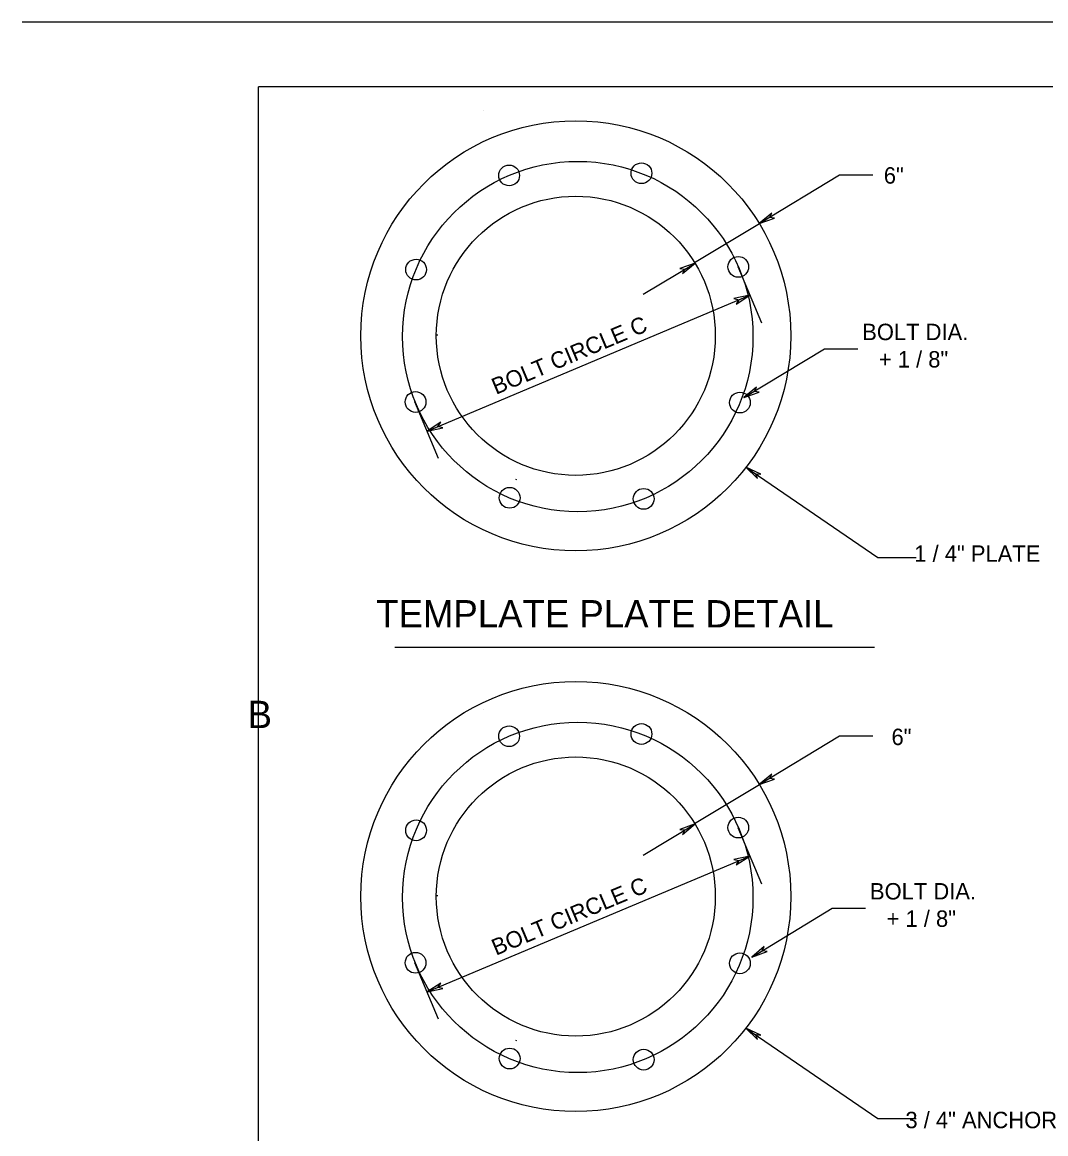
# Model space of a CAD drawing. Extents: x -3 to 26050223, y 0 to 12035012.
# Drawn here: x 0 to 15.59, y 26.4 to 43.33 of the extents above; entities that cross this region are included whole.
import ezdxf

# ---------------------------------------------------------------- set-up
doc = ezdxf.new("R2010")
doc.units = 0
for name, color, linetype in [('1', 7, 'Continuous'), ('2', 7, 'Continuous'), ('39', 7, 'Continuous')]:
    doc.layers.add(name, color=color, linetype=linetype)

msp = doc.modelspace()

# ---------------------------------------------------------------- linework, layer by layer
at = {"layer": '1'}
for p, q in [((68.892, 43.325), (0, 43.325)), ((3.6, 1.017), (3.6, 42.342)), ((68.183, 42.342), (3.6, 42.342)), ((7.025, 41.975), (7.025, 41.975)), ((7.525, 36.367), (7.517, 36.35)), ((5.675, 33.808), (12.983, 33.808)), ((7.025, 32.858), (7.025, 32.858)), ((7.525, 27.825), (7.517, 27.808))]:
    msp.add_line(p, q, dxfattribs=at)
for points in [[(11.225, 40.258), (11.458, 40.342), (11.383, 40.35), (11.417, 40.417)], [(10.25, 39.658), (10.017, 39.575), (10.092, 39.567), (10.058, 39.5)], [(11.083, 39.167), (10.842, 39.117), (10.917, 39.1), (10.875, 39.033)], [(10.995, 37.608), (11.228, 37.692), (11.153, 37.7), (11.186, 37.767)], [(6.167, 37.1), (6.408, 37.15), (6.333, 37.167), (6.375, 37.233)], [(11.025, 36.55), (11.2, 36.375), (11.175, 36.45), (11.25, 36.442)], [(11.225, 31.717), (11.458, 31.8), (11.383, 31.808), (11.417, 31.875)], [(10.25, 31.117), (10.017, 31.033), (10.092, 31.025), (10.058, 30.958)], [(11.083, 30.625), (10.842, 30.575), (10.917, 30.558), (10.875, 30.492)], [(11.113, 29.09), (11.346, 29.173), (11.271, 29.182), (11.304, 29.248)], [(6.167, 28.558), (6.408, 28.608), (6.333, 28.625), (6.375, 28.692)], [(11.025, 28.008), (11.2, 27.833), (11.175, 27.908), (11.25, 27.9)]]:
    msp.add_lwpolyline(points, close=True, dxfattribs=at)
for centre, radius in [((8.433, 38.55), 3.275), ((8.463, 38.538), 2.668), ((7.417, 40.992), 0.158), ((9.433, 41.025), 0.158), ((8.433, 38.55), 2.125), ((6, 39.558), 0.158), ((10.908, 39.6), 0.158), ((5.992, 37.542), 0.158), ((10.933, 37.533), 0.158), ((7.425, 36.083), 0.158), ((9.467, 36.067), 0.158), ((8.433, 30.011), 3.275), ((8.463, 29.998), 2.668), ((7.417, 32.452), 0.158), ((9.433, 32.486), 0.158), ((8.433, 30.011), 2.125), ((6, 31.019), 0.158), ((10.908, 31.061), 0.158), ((5.992, 29.002), 0.158), ((10.933, 28.994), 0.158), ((7.425, 27.544), 0.158), ((9.467, 27.527), 0.158)]:
    msp.add_circle(centre, radius, dxfattribs=at)
at = {"layer": '2'}
for p, q in [((11.225, 40.258), (12.45, 41)), ((12.45, 41), (12.958, 41)), ((10.242, 39.667), (11.233, 40.258)), ((9.458, 39.183), (10.25, 39.658)), ((11.267, 38.742), (10.908, 39.6)), ((6.167, 37.1), (11.083, 39.167)), ((6.308, 38.567), (6.333, 38.567)), ((10.995, 37.608), (12.22, 38.35)), ((12.22, 38.35), (12.728, 38.35)), ((6.342, 36.683), (5.983, 37.542)), ((11.025, 36.55), (13.033, 35.175)), ((13.033, 35.175), (13.617, 35.175)), ((11.225, 31.717), (12.45, 32.458)), ((12.45, 32.458), (12.958, 32.458)), ((10.242, 31.125), (11.233, 31.717)), ((9.458, 30.642), (10.25, 31.117)), ((11.267, 30.2), (10.908, 31.058)), ((6.167, 28.558), (11.083, 30.625)), ((6.308, 30.025), (6.333, 30.025)), ((11.113, 29.09), (12.338, 29.832)), ((12.338, 29.832), (12.846, 29.832)), ((6.342, 28.142), (5.983, 29)), ((11.025, 28.008), (13.033, 26.633)), ((13.033, 26.633), (13.617, 26.633))]:
    msp.add_line(p, q, dxfattribs=at)

# ---------------------------------------------------------------- texts
for s, height, p in [('TEMPLATE PLATE DETAIL', 0.41665, (5.392, 34.108)), ('B', 0.417, (3.433, 32.575))]:
    msp.add_text(s, height=height, dxfattribs=at).set_placement(p)
at = {"layer": '39'}
for s, p in [('6"', (13.125, 40.867)), ('BOLT DIA.', (12.796, 38.484)), ('+ 1 / 8"', (13.049, 38.067)), (' 1 / 4" PLATE', (13.496, 35.108)), ('6"', (13.242, 32.317)), ('BOLT DIA.', (12.914, 29.966)), ('+ 1 / 8"', (13.167, 29.549)), (' 3 / 4" ANCHOR', (13.361, 26.483))]:
    msp.add_text(s, height=0.25, dxfattribs=at).set_placement(p)
for p in [(7.217, 37.65), (7.217, 29.108)]:
    msp.add_text('BOLT CIRCLE C', height=0.25, rotation=22.7989, dxfattribs=at).set_placement(p)

doc.saveas('drawing.dxf')
